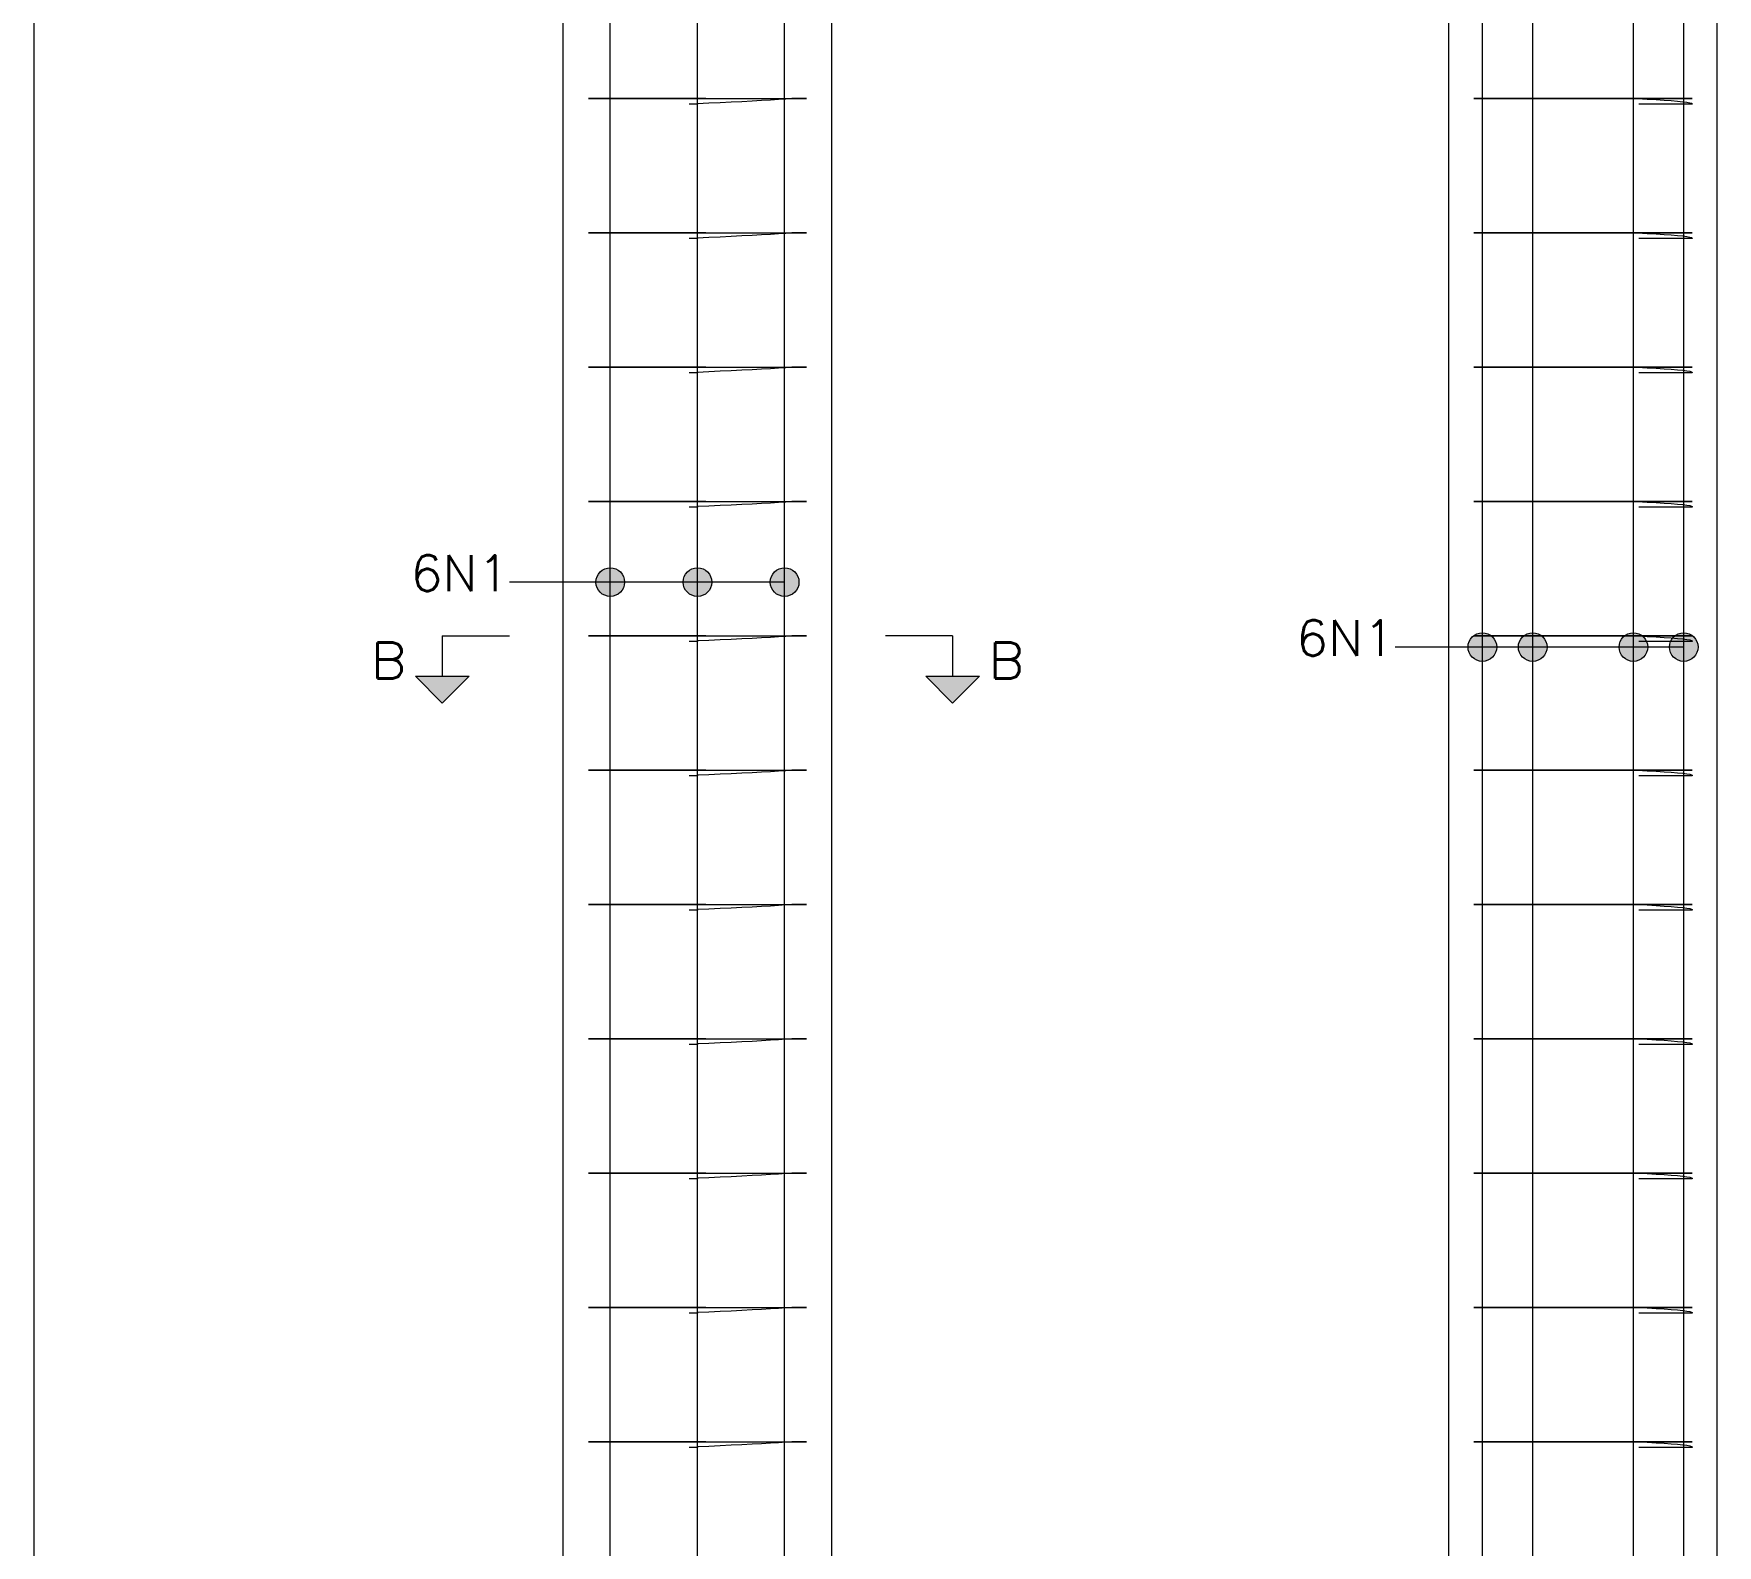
# Model space of a CAD drawing. Header units: metres. Extents: x 0 to 84, y 0 to 59.4.
# Drawn here: x 42.71 to 52.12, y 33.1 to 41.55 of the extents above; entities that cross this region are included whole.
import ezdxf
from ezdxf.enums import TextEntityAlignment as Align

# ---------------------------------------------------------------- set-up
doc = ezdxf.new("R2010")
doc.units = ezdxf.units.M
for name, color, linetype, lineweight in [('ARM_LONGITUDINAL_Ø12_5', 51, 'Continuous', 9), ('ARM_TRANSVERSAL_Ø6_3', 32, 'Continuous', 9), ('CORTE_LINHAS_DA_TABELA_DE_DETALHE', 7, 'Continuous', 9), ('CORTE_PILAR_DE_CONCRETO', 1, 'Continuous', 9), ('CORTE_SEGMENTOS_DE_CORTE_DE_SECOES', 12, 'Continuous', 9), ('PILCP_ARM_LONG_LINHAS_DAS_ETIQUETAS_DAS_POSICOES_DE_ARMADURA_LONGITUDINAL', 106, 'Continuous', 9), ('PILCP_ARM_LONG_REFERENCIA', 106, 'Continuous', 9)]:
    doc.layers.add(name, color=color, linetype=linetype, lineweight=lineweight)
doc.styles.add('CYPETXT', font='', dxfattribs={"height": 0.2})
doc.styles.get('CYPETXT').set_extended_font_data('romans')

msp = doc.modelspace()

# ---------------------------------------------------------------- hatches: boundary and pattern name
at = {"layer": 'CORTE_SEGMENTOS_DE_CORTE_DE_SECOES'}
for points in [[(44.84484, 37.9584), (45.14484, 37.9584), (44.99484, 37.8084)], [(44.84484, 37.9584), (45.14484, 37.9584), (44.99484, 37.8084)], [(47.69484, 37.9584), (47.99484, 37.9584), (47.84484, 37.8084)], [(47.69484, 37.9584), (47.99484, 37.9584), (47.84484, 37.8084)]]:
    msp.add_hatch(color=256, dxfattribs=at).paths.add_polyline_path(points, flags=0)
at = {"layer": 'PILCP_ARM_LONG_LINHAS_DAS_ETIQUETAS_DAS_POSICOES_DE_ARMADURA_LONGITUDINAL'}
h = msp.add_hatch(color=256, dxfattribs=at)
edge = h.paths.add_edge_path(flags=0)
edge.add_arc((45.93291, 38.4834), 0.08, 0, 360)
h = msp.add_hatch(color=256, dxfattribs=at)
edge = h.paths.add_edge_path(flags=0)
edge.add_arc((46.41984, 38.4834), 0.08, 0, 360)
h = msp.add_hatch(color=256, dxfattribs=at)
edge = h.paths.add_edge_path(flags=0)
edge.add_arc((46.90676, 38.4834), 0.08, 0, 360)
h = msp.add_hatch(color=256, dxfattribs=at)
edge = h.paths.add_edge_path(flags=0)
edge.add_arc((50.80309, 38.1209), 0.08, 0, 360)
h = msp.add_hatch(color=256, dxfattribs=at)
edge = h.paths.add_edge_path(flags=0)
edge.add_arc((51.08421, 38.1209), 0.08, 0, 360)
h = msp.add_hatch(color=256, dxfattribs=at)
edge = h.paths.add_edge_path(flags=0)
edge.add_arc((51.64646, 38.1209), 0.08, 0, 360)
h = msp.add_hatch(color=256, dxfattribs=at)
edge = h.paths.add_edge_path(flags=0)
edge.add_arc((51.92759, 38.1209), 0.08, 0, 360)

# ---------------------------------------------------------------- linework, layer by layer
at = {"layer": 'ARM_LONGITUDINAL_Ø12_5'}
for points in [[(45.93291, 28.1834), (45.93291, 48.0584)], [(45.93291, 28.1834), (45.93291, 48.0584)], [(46.41984, 28.1834), (46.41984, 48.0584)], [(46.41984, 28.1834), (46.41984, 48.0584)], [(46.90676, 28.1834), (46.90676, 48.0584)], [(46.90676, 28.1834), (46.90676, 48.0584)], [(50.80309, 28.1834), (50.80309, 48.0584)], [(51.08421, 28.1834), (51.08421, 48.0584)], [(51.08421, 28.1834), (51.08421, 48.0584)], [(51.64646, 28.1834), (51.64646, 48.0584)], [(51.64646, 28.1834), (51.64646, 48.0584)], [(51.92759, 28.1834), (51.92759, 48.0584)]]:
    msp.add_lwpolyline(points, dxfattribs=at)
at = {"layer": 'ARM_TRANSVERSAL_Ø6_3'}
for points in [[(46.46684, 41.1834), (46.46566, 41.1834), (46.46218, 41.1834), (46.45658, 41.1834), (46.44914, 41.1834), (46.44023, 41.1834), (46.43029, 41.1834), (46.41984, 41.1834), (46.35615, 41.1834), (46.29317, 41.1834), (46.23157, 41.1834), (46.17203, 41.1834), (46.11521, 41.1834), (46.06173, 41.1834), (46.01217, 41.1834), (45.96708, 41.1834), (45.92694, 41.1834), (45.89221, 41.1834), (45.86326, 41.1834), (45.8404, 41.1834), (45.8239, 41.1834), (45.81392, 41.1834), (45.81059, 41.1834), (45.81392, 41.1834), (45.8239, 41.1834), (45.8404, 41.1834), (45.86326, 41.1834), (45.89221, 41.1834), (45.92694, 41.1834), (45.96708, 41.1834), (46.01217, 41.1834), (46.06173, 41.1834), (46.11521, 41.1834), (46.17203, 41.1834), (46.23157, 41.1834), (46.29317, 41.1834), (46.35615, 41.1834), (46.41984, 41.1834), (46.48352, 41.1834), (46.54651, 41.1834), (46.6081, 41.1834), (46.66764, 41.1834), (46.72446, 41.1834), (46.77794, 41.1834), (46.8275, 41.1834), (46.8726, 41.1834), (46.91273, 41.1834), (46.94746, 41.1834), (46.97641, 41.1834), (46.99927, 41.1834), (47.01577, 41.1834), (47.02575, 41.1834), (47.02909, 41.1834), (47.02575, 41.1834), (47.01577, 41.1834), (46.99927, 41.1834), (46.97641, 41.1834), (46.94746, 41.1834), (46.91273, 41.18053), (46.8726, 41.17767), (46.8275, 41.17481), (46.77794, 41.17194), (46.72446, 41.16908), (46.66764, 41.16622), (46.6081, 41.16335), (46.54651, 41.16049), (46.48352, 41.15763), (46.41984, 41.15476), (46.41984, 41.1519), (46.40938, 41.1519), (46.39944, 41.1519), (46.39053, 41.1519), (46.38309, 41.1519), (46.37749, 41.1519), (46.37401, 41.1519), (46.37284, 41.1519)], [(51.67759, 41.1834), (51.92759, 41.1834), (51.93804, 41.1834), (51.94798, 41.1834), (51.95689, 41.1834), (51.96433, 41.1834), (51.96993, 41.1834), (51.97341, 41.1834), (51.97459, 41.1834), (51.97125, 41.1834), (51.96127, 41.1834), (51.94477, 41.1834), (51.92191, 41.1834), (51.89296, 41.1834), (51.85823, 41.1834), (51.8181, 41.1834), (51.773, 41.1834), (51.72344, 41.1834), (51.66996, 41.1834), (51.61314, 41.1834), (51.5536, 41.1834), (51.49201, 41.1834), (51.42902, 41.1834), (51.36534, 41.1834), (51.30165, 41.1834), (51.23867, 41.1834), (51.17707, 41.1834), (51.11753, 41.1834), (51.06071, 41.1834), (51.00723, 41.1834), (50.95767, 41.1834), (50.91258, 41.1834), (50.87244, 41.1834), (50.83771, 41.1834), (50.80876, 41.1834), (50.7859, 41.1834), (50.7694, 41.1834), (50.75942, 41.1834), (50.75609, 41.1834), (50.75942, 41.1834), (50.7694, 41.1834), (50.7859, 41.1834), (50.80876, 41.1834), (50.83771, 41.1834), (50.87244, 41.1834), (50.91258, 41.1834), (50.95767, 41.1834), (51.00723, 41.1834), (51.06071, 41.1834), (51.11753, 41.1834), (51.17707, 41.1834), (51.23867, 41.1834), (51.30165, 41.1834), (51.36534, 41.1834), (51.42902, 41.1834), (51.49201, 41.1834), (51.5536, 41.1834), (51.61314, 41.1834), (51.66996, 41.1834), (51.72344, 41.18053), (51.773, 41.17767), (51.8181, 41.17481), (51.85823, 41.17194), (51.89296, 41.16908), (51.92191, 41.16622), (51.94477, 41.16335), (51.96127, 41.16049), (51.97125, 41.15763), (51.97459, 41.15476), (51.97459, 41.1519), (51.97341, 41.1519), (51.96993, 41.1519), (51.96433, 41.1519), (51.95689, 41.1519), (51.94798, 41.1519), (51.93804, 41.1519), (51.92759, 41.1519), (51.67759, 41.1519)], [(46.46684, 40.4334), (46.46566, 40.4334), (46.46218, 40.4334), (46.45658, 40.4334), (46.44914, 40.4334), (46.44023, 40.4334), (46.43029, 40.4334), (46.41984, 40.4334), (46.35615, 40.4334), (46.29317, 40.4334), (46.23157, 40.4334), (46.17203, 40.4334), (46.11521, 40.4334), (46.06173, 40.4334), (46.01217, 40.4334), (45.96708, 40.4334), (45.92694, 40.4334), (45.89221, 40.4334), (45.86326, 40.4334), (45.8404, 40.4334), (45.8239, 40.4334), (45.81392, 40.4334), (45.81059, 40.4334), (45.81392, 40.4334), (45.8239, 40.4334), (45.8404, 40.4334), (45.86326, 40.4334), (45.89221, 40.4334), (45.92694, 40.4334), (45.96708, 40.4334), (46.01217, 40.4334), (46.06173, 40.4334), (46.11521, 40.4334), (46.17203, 40.4334), (46.23157, 40.4334), (46.29317, 40.4334), (46.35615, 40.4334), (46.41984, 40.4334), (46.48352, 40.4334), (46.54651, 40.4334), (46.6081, 40.4334), (46.66764, 40.4334), (46.72446, 40.4334), (46.77794, 40.4334), (46.8275, 40.4334), (46.8726, 40.4334), (46.91273, 40.4334), (46.94746, 40.4334), (46.97641, 40.4334), (46.99927, 40.4334), (47.01577, 40.4334), (47.02575, 40.4334), (47.02909, 40.4334), (47.02575, 40.4334), (47.01577, 40.4334), (46.99927, 40.4334), (46.97641, 40.4334), (46.94746, 40.4334), (46.91273, 40.43053), (46.8726, 40.42767), (46.8275, 40.42481), (46.77794, 40.42194), (46.72446, 40.41908), (46.66764, 40.41622), (46.6081, 40.41335), (46.54651, 40.41049), (46.48352, 40.40763), (46.41984, 40.40476), (46.41984, 40.4019), (46.40938, 40.4019), (46.39944, 40.4019), (46.39053, 40.4019), (46.38309, 40.4019), (46.37749, 40.4019), (46.37401, 40.4019), (46.37284, 40.4019)], [(51.67759, 40.4334), (51.92759, 40.4334), (51.93804, 40.4334), (51.94798, 40.4334), (51.95689, 40.4334), (51.96433, 40.4334), (51.96993, 40.4334), (51.97341, 40.4334), (51.97459, 40.4334), (51.97125, 40.4334), (51.96127, 40.4334), (51.94477, 40.4334), (51.92191, 40.4334), (51.89296, 40.4334), (51.85823, 40.4334), (51.8181, 40.4334), (51.773, 40.4334), (51.72344, 40.4334), (51.66996, 40.4334), (51.61314, 40.4334), (51.5536, 40.4334), (51.49201, 40.4334), (51.42902, 40.4334), (51.36534, 40.4334), (51.30165, 40.4334), (51.23867, 40.4334), (51.17707, 40.4334), (51.11753, 40.4334), (51.06071, 40.4334), (51.00723, 40.4334), (50.95767, 40.4334), (50.91258, 40.4334), (50.87244, 40.4334), (50.83771, 40.4334), (50.80876, 40.4334), (50.7859, 40.4334), (50.7694, 40.4334), (50.75942, 40.4334), (50.75609, 40.4334), (50.75942, 40.4334), (50.7694, 40.4334), (50.7859, 40.4334), (50.80876, 40.4334), (50.83771, 40.4334), (50.87244, 40.4334), (50.91258, 40.4334), (50.95767, 40.4334), (51.00723, 40.4334), (51.06071, 40.4334), (51.11753, 40.4334), (51.17707, 40.4334), (51.23867, 40.4334), (51.30165, 40.4334), (51.36534, 40.4334), (51.42902, 40.4334), (51.49201, 40.4334), (51.5536, 40.4334), (51.61314, 40.4334), (51.66996, 40.4334), (51.72344, 40.43053), (51.773, 40.42767), (51.8181, 40.42481), (51.85823, 40.42194), (51.89296, 40.41908), (51.92191, 40.41622), (51.94477, 40.41335), (51.96127, 40.41049), (51.97125, 40.40763), (51.97459, 40.40476), (51.97459, 40.4019), (51.97341, 40.4019), (51.96993, 40.4019), (51.96433, 40.4019), (51.95689, 40.4019), (51.94798, 40.4019), (51.93804, 40.4019), (51.92759, 40.4019), (51.67759, 40.4019)], [(46.46684, 39.6834), (46.46566, 39.6834), (46.46218, 39.6834), (46.45658, 39.6834), (46.44914, 39.6834), (46.44023, 39.6834), (46.43029, 39.6834), (46.41984, 39.6834), (46.35615, 39.6834), (46.29317, 39.6834), (46.23157, 39.6834), (46.17203, 39.6834), (46.11521, 39.6834), (46.06173, 39.6834), (46.01217, 39.6834), (45.96708, 39.6834), (45.92694, 39.6834), (45.89221, 39.6834), (45.86326, 39.6834), (45.8404, 39.6834), (45.8239, 39.6834), (45.81392, 39.6834), (45.81059, 39.6834), (45.81392, 39.6834), (45.8239, 39.6834), (45.8404, 39.6834), (45.86326, 39.6834), (45.89221, 39.6834), (45.92694, 39.6834), (45.96708, 39.6834), (46.01217, 39.6834), (46.06173, 39.6834), (46.11521, 39.6834), (46.17203, 39.6834), (46.23157, 39.6834), (46.29317, 39.6834), (46.35615, 39.6834), (46.41984, 39.6834), (46.48352, 39.6834), (46.54651, 39.6834), (46.6081, 39.6834), (46.66764, 39.6834), (46.72446, 39.6834), (46.77794, 39.6834), (46.8275, 39.6834), (46.8726, 39.6834), (46.91273, 39.6834), (46.94746, 39.6834), (46.97641, 39.6834), (46.99927, 39.6834), (47.01577, 39.6834), (47.02575, 39.6834), (47.02909, 39.6834), (47.02575, 39.6834), (47.01577, 39.6834), (46.99927, 39.6834), (46.97641, 39.6834), (46.94746, 39.6834), (46.91273, 39.68053), (46.8726, 39.67767), (46.8275, 39.67481), (46.77794, 39.67194), (46.72446, 39.66908), (46.66764, 39.66622), (46.6081, 39.66335), (46.54651, 39.66049), (46.48352, 39.65763), (46.41984, 39.65476), (46.41984, 39.6519), (46.40938, 39.6519), (46.39944, 39.6519), (46.39053, 39.6519), (46.38309, 39.6519), (46.37749, 39.6519), (46.37401, 39.6519), (46.37284, 39.6519)], [(51.67759, 39.6834), (51.92759, 39.6834), (51.93804, 39.6834), (51.94798, 39.6834), (51.95689, 39.6834), (51.96433, 39.6834), (51.96993, 39.6834), (51.97341, 39.6834), (51.97459, 39.6834), (51.97125, 39.6834), (51.96127, 39.6834), (51.94477, 39.6834), (51.92191, 39.6834), (51.89296, 39.6834), (51.85823, 39.6834), (51.8181, 39.6834), (51.773, 39.6834), (51.72344, 39.6834), (51.66996, 39.6834), (51.61314, 39.6834), (51.5536, 39.6834), (51.49201, 39.6834), (51.42902, 39.6834), (51.36534, 39.6834), (51.30165, 39.6834), (51.23867, 39.6834), (51.17707, 39.6834), (51.11753, 39.6834), (51.06071, 39.6834), (51.00723, 39.6834), (50.95767, 39.6834), (50.91258, 39.6834), (50.87244, 39.6834), (50.83771, 39.6834), (50.80876, 39.6834), (50.7859, 39.6834), (50.7694, 39.6834), (50.75942, 39.6834), (50.75609, 39.6834), (50.75942, 39.6834), (50.7694, 39.6834), (50.7859, 39.6834), (50.80876, 39.6834), (50.83771, 39.6834), (50.87244, 39.6834), (50.91258, 39.6834), (50.95767, 39.6834), (51.00723, 39.6834), (51.06071, 39.6834), (51.11753, 39.6834), (51.17707, 39.6834), (51.23867, 39.6834), (51.30165, 39.6834), (51.36534, 39.6834), (51.42902, 39.6834), (51.49201, 39.6834), (51.5536, 39.6834), (51.61314, 39.6834), (51.66996, 39.6834), (51.72344, 39.68053), (51.773, 39.67767), (51.8181, 39.67481), (51.85823, 39.67194), (51.89296, 39.66908), (51.92191, 39.66622), (51.94477, 39.66335), (51.96127, 39.66049), (51.97125, 39.65763), (51.97459, 39.65476), (51.97459, 39.6519), (51.97341, 39.6519), (51.96993, 39.6519), (51.96433, 39.6519), (51.95689, 39.6519), (51.94798, 39.6519), (51.93804, 39.6519), (51.92759, 39.6519), (51.67759, 39.6519)], [(46.46684, 38.9334), (46.46566, 38.9334), (46.46218, 38.9334), (46.45658, 38.9334), (46.44914, 38.9334), (46.44023, 38.9334), (46.43029, 38.9334), (46.41984, 38.9334), (46.35615, 38.9334), (46.29317, 38.9334), (46.23157, 38.9334), (46.17203, 38.9334), (46.11521, 38.9334), (46.06173, 38.9334), (46.01217, 38.9334), (45.96708, 38.9334), (45.92694, 38.9334), (45.89221, 38.9334), (45.86326, 38.9334), (45.8404, 38.9334), (45.8239, 38.9334), (45.81392, 38.9334), (45.81059, 38.9334), (45.81392, 38.9334), (45.8239, 38.9334), (45.8404, 38.9334), (45.86326, 38.9334), (45.89221, 38.9334), (45.92694, 38.9334), (45.96708, 38.9334), (46.01217, 38.9334), (46.06173, 38.9334), (46.11521, 38.9334), (46.17203, 38.9334), (46.23157, 38.9334), (46.29317, 38.9334), (46.35615, 38.9334), (46.41984, 38.9334), (46.48352, 38.9334), (46.54651, 38.9334), (46.6081, 38.9334), (46.66764, 38.9334), (46.72446, 38.9334), (46.77794, 38.9334), (46.8275, 38.9334), (46.8726, 38.9334), (46.91273, 38.9334), (46.94746, 38.9334), (46.97641, 38.9334), (46.99927, 38.9334), (47.01577, 38.9334), (47.02575, 38.9334), (47.02909, 38.9334), (47.02575, 38.9334), (47.01577, 38.9334), (46.99927, 38.9334), (46.97641, 38.9334), (46.94746, 38.9334), (46.91273, 38.93053), (46.8726, 38.92767), (46.8275, 38.92481), (46.77794, 38.92194), (46.72446, 38.91908), (46.66764, 38.91622), (46.6081, 38.91335), (46.54651, 38.91049), (46.48352, 38.90763), (46.41984, 38.90476), (46.41984, 38.9019), (46.40938, 38.9019), (46.39944, 38.9019), (46.39053, 38.9019), (46.38309, 38.9019), (46.37749, 38.9019), (46.37401, 38.9019), (46.37284, 38.9019)], [(51.67759, 38.9334), (51.92759, 38.9334), (51.93804, 38.9334), (51.94798, 38.9334), (51.95689, 38.9334), (51.96433, 38.9334), (51.96993, 38.9334), (51.97341, 38.9334), (51.97459, 38.9334), (51.97125, 38.9334), (51.96127, 38.9334), (51.94477, 38.9334), (51.92191, 38.9334), (51.89296, 38.9334), (51.85823, 38.9334), (51.8181, 38.9334), (51.773, 38.9334), (51.72344, 38.9334), (51.66996, 38.9334), (51.61314, 38.9334), (51.5536, 38.9334), (51.49201, 38.9334), (51.42902, 38.9334), (51.36534, 38.9334), (51.30165, 38.9334), (51.23867, 38.9334), (51.17707, 38.9334), (51.11753, 38.9334), (51.06071, 38.9334), (51.00723, 38.9334), (50.95767, 38.9334), (50.91258, 38.9334), (50.87244, 38.9334), (50.83771, 38.9334), (50.80876, 38.9334), (50.7859, 38.9334), (50.7694, 38.9334), (50.75942, 38.9334), (50.75609, 38.9334), (50.75942, 38.9334), (50.7694, 38.9334), (50.7859, 38.9334), (50.80876, 38.9334), (50.83771, 38.9334), (50.87244, 38.9334), (50.91258, 38.9334), (50.95767, 38.9334), (51.00723, 38.9334), (51.06071, 38.9334), (51.11753, 38.9334), (51.17707, 38.9334), (51.23867, 38.9334), (51.30165, 38.9334), (51.36534, 38.9334), (51.42902, 38.9334), (51.49201, 38.9334), (51.5536, 38.9334), (51.61314, 38.9334), (51.66996, 38.9334), (51.72344, 38.93053), (51.773, 38.92767), (51.8181, 38.92481), (51.85823, 38.92194), (51.89296, 38.91908), (51.92191, 38.91622), (51.94477, 38.91335), (51.96127, 38.91049), (51.97125, 38.90763), (51.97459, 38.90476), (51.97459, 38.9019), (51.97341, 38.9019), (51.96993, 38.9019), (51.96433, 38.9019), (51.95689, 38.9019), (51.94798, 38.9019), (51.93804, 38.9019), (51.92759, 38.9019), (51.67759, 38.9019)], [(46.46684, 38.1834), (46.46566, 38.1834), (46.46218, 38.1834), (46.45658, 38.1834), (46.44914, 38.1834), (46.44023, 38.1834), (46.43029, 38.1834), (46.41984, 38.1834), (46.35615, 38.1834), (46.29317, 38.1834), (46.23157, 38.1834), (46.17203, 38.1834), (46.11521, 38.1834), (46.06173, 38.1834), (46.01217, 38.1834), (45.96708, 38.1834), (45.92694, 38.1834), (45.89221, 38.1834), (45.86326, 38.1834), (45.8404, 38.1834), (45.8239, 38.1834), (45.81392, 38.1834), (45.81059, 38.1834), (45.81392, 38.1834), (45.8239, 38.1834), (45.8404, 38.1834), (45.86326, 38.1834), (45.89221, 38.1834), (45.92694, 38.1834), (45.96708, 38.1834), (46.01217, 38.1834), (46.06173, 38.1834), (46.11521, 38.1834), (46.17203, 38.1834), (46.23157, 38.1834), (46.29317, 38.1834), (46.35615, 38.1834), (46.41984, 38.1834), (46.48352, 38.1834), (46.54651, 38.1834), (46.6081, 38.1834), (46.66764, 38.1834), (46.72446, 38.1834), (46.77794, 38.1834), (46.8275, 38.1834), (46.8726, 38.1834), (46.91273, 38.1834), (46.94746, 38.1834), (46.97641, 38.1834), (46.99927, 38.1834), (47.01577, 38.1834), (47.02575, 38.1834), (47.02909, 38.1834), (47.02575, 38.1834), (47.01577, 38.1834), (46.99927, 38.1834), (46.97641, 38.1834), (46.94746, 38.1834), (46.91273, 38.18053), (46.8726, 38.17767), (46.8275, 38.17481), (46.77794, 38.17194), (46.72446, 38.16908), (46.66764, 38.16622), (46.6081, 38.16335), (46.54651, 38.16049), (46.48352, 38.15763), (46.41984, 38.15476), (46.41984, 38.1519), (46.40938, 38.1519), (46.39944, 38.1519), (46.39053, 38.1519), (46.38309, 38.1519), (46.37749, 38.1519), (46.37401, 38.1519), (46.37284, 38.1519)], [(51.67759, 38.1834), (51.92759, 38.1834), (51.93804, 38.1834), (51.94798, 38.1834), (51.95689, 38.1834), (51.96433, 38.1834), (51.96993, 38.1834), (51.97341, 38.1834), (51.97459, 38.1834), (51.97125, 38.1834), (51.96127, 38.1834), (51.94477, 38.1834), (51.92191, 38.1834), (51.89296, 38.1834), (51.85823, 38.1834), (51.8181, 38.1834), (51.773, 38.1834), (51.72344, 38.1834), (51.66996, 38.1834), (51.61314, 38.1834), (51.5536, 38.1834), (51.49201, 38.1834), (51.42902, 38.1834), (51.36534, 38.1834), (51.30165, 38.1834), (51.23867, 38.1834), (51.17707, 38.1834), (51.11753, 38.1834), (51.06071, 38.1834), (51.00723, 38.1834), (50.95767, 38.1834), (50.91258, 38.1834), (50.87244, 38.1834), (50.83771, 38.1834), (50.80876, 38.1834), (50.7859, 38.1834), (50.7694, 38.1834), (50.75942, 38.1834), (50.75609, 38.1834), (50.75942, 38.1834), (50.7694, 38.1834), (50.7859, 38.1834), (50.80876, 38.1834), (50.83771, 38.1834), (50.87244, 38.1834), (50.91258, 38.1834), (50.95767, 38.1834), (51.00723, 38.1834), (51.06071, 38.1834), (51.11753, 38.1834), (51.17707, 38.1834), (51.23867, 38.1834), (51.30165, 38.1834), (51.36534, 38.1834), (51.42902, 38.1834), (51.49201, 38.1834), (51.5536, 38.1834), (51.61314, 38.1834), (51.66996, 38.1834), (51.72344, 38.18053), (51.773, 38.17767), (51.8181, 38.17481), (51.85823, 38.17194), (51.89296, 38.16908), (51.92191, 38.16622), (51.94477, 38.16335), (51.96127, 38.16049), (51.97125, 38.15763), (51.97459, 38.15476), (51.97459, 38.1519), (51.97341, 38.1519), (51.96993, 38.1519), (51.96433, 38.1519), (51.95689, 38.1519), (51.94798, 38.1519), (51.93804, 38.1519), (51.92759, 38.1519), (51.67759, 38.1519)], [(46.46684, 37.4334), (46.46566, 37.4334), (46.46218, 37.4334), (46.45658, 37.4334), (46.44914, 37.4334), (46.44023, 37.4334), (46.43029, 37.4334), (46.41984, 37.4334), (46.35615, 37.4334), (46.29317, 37.4334), (46.23157, 37.4334), (46.17203, 37.4334), (46.11521, 37.4334), (46.06173, 37.4334), (46.01217, 37.4334), (45.96708, 37.4334), (45.92694, 37.4334), (45.89221, 37.4334), (45.86326, 37.4334), (45.8404, 37.4334), (45.8239, 37.4334), (45.81392, 37.4334), (45.81059, 37.4334), (45.81392, 37.4334), (45.8239, 37.4334), (45.8404, 37.4334), (45.86326, 37.4334), (45.89221, 37.4334), (45.92694, 37.4334), (45.96708, 37.4334), (46.01217, 37.4334), (46.06173, 37.4334), (46.11521, 37.4334), (46.17203, 37.4334), (46.23157, 37.4334), (46.29317, 37.4334), (46.35615, 37.4334), (46.41984, 37.4334), (46.48352, 37.4334), (46.54651, 37.4334), (46.6081, 37.4334), (46.66764, 37.4334), (46.72446, 37.4334), (46.77794, 37.4334), (46.8275, 37.4334), (46.8726, 37.4334), (46.91273, 37.4334), (46.94746, 37.4334), (46.97641, 37.4334), (46.99927, 37.4334), (47.01577, 37.4334), (47.02575, 37.4334), (47.02909, 37.4334), (47.02575, 37.4334), (47.01577, 37.4334), (46.99927, 37.4334), (46.97641, 37.4334), (46.94746, 37.4334), (46.91273, 37.43053), (46.8726, 37.42767), (46.8275, 37.42481), (46.77794, 37.42194), (46.72446, 37.41908), (46.66764, 37.41622), (46.6081, 37.41335), (46.54651, 37.41049), (46.48352, 37.40763), (46.41984, 37.40476), (46.41984, 37.4019), (46.40938, 37.4019), (46.39944, 37.4019), (46.39053, 37.4019), (46.38309, 37.4019), (46.37749, 37.4019), (46.37401, 37.4019), (46.37284, 37.4019)], [(51.67759, 37.4334), (51.92759, 37.4334), (51.93804, 37.4334), (51.94798, 37.4334), (51.95689, 37.4334), (51.96433, 37.4334), (51.96993, 37.4334), (51.97341, 37.4334), (51.97459, 37.4334), (51.97125, 37.4334), (51.96127, 37.4334), (51.94477, 37.4334), (51.92191, 37.4334), (51.89296, 37.4334), (51.85823, 37.4334), (51.8181, 37.4334), (51.773, 37.4334), (51.72344, 37.4334), (51.66996, 37.4334), (51.61314, 37.4334), (51.5536, 37.4334), (51.49201, 37.4334), (51.42902, 37.4334), (51.36534, 37.4334), (51.30165, 37.4334), (51.23867, 37.4334), (51.17707, 37.4334), (51.11753, 37.4334), (51.06071, 37.4334), (51.00723, 37.4334), (50.95767, 37.4334), (50.91258, 37.4334), (50.87244, 37.4334), (50.83771, 37.4334), (50.80876, 37.4334), (50.7859, 37.4334), (50.7694, 37.4334), (50.75942, 37.4334), (50.75609, 37.4334), (50.75942, 37.4334), (50.7694, 37.4334), (50.7859, 37.4334), (50.80876, 37.4334), (50.83771, 37.4334), (50.87244, 37.4334), (50.91258, 37.4334), (50.95767, 37.4334), (51.00723, 37.4334), (51.06071, 37.4334), (51.11753, 37.4334), (51.17707, 37.4334), (51.23867, 37.4334), (51.30165, 37.4334), (51.36534, 37.4334), (51.42902, 37.4334), (51.49201, 37.4334), (51.5536, 37.4334), (51.61314, 37.4334), (51.66996, 37.4334), (51.72344, 37.43053), (51.773, 37.42767), (51.8181, 37.42481), (51.85823, 37.42194), (51.89296, 37.41908), (51.92191, 37.41622), (51.94477, 37.41335), (51.96127, 37.41049), (51.97125, 37.40763), (51.97459, 37.40476), (51.97459, 37.4019), (51.97341, 37.4019), (51.96993, 37.4019), (51.96433, 37.4019), (51.95689, 37.4019), (51.94798, 37.4019), (51.93804, 37.4019), (51.92759, 37.4019), (51.67759, 37.4019)], [(46.46684, 36.6834), (46.46566, 36.6834), (46.46218, 36.6834), (46.45658, 36.6834), (46.44914, 36.6834), (46.44023, 36.6834), (46.43029, 36.6834), (46.41984, 36.6834), (46.35615, 36.6834), (46.29317, 36.6834), (46.23157, 36.6834), (46.17203, 36.6834), (46.11521, 36.6834), (46.06173, 36.6834), (46.01217, 36.6834), (45.96708, 36.6834), (45.92694, 36.6834), (45.89221, 36.6834), (45.86326, 36.6834), (45.8404, 36.6834), (45.8239, 36.6834), (45.81392, 36.6834), (45.81059, 36.6834), (45.81392, 36.6834), (45.8239, 36.6834), (45.8404, 36.6834), (45.86326, 36.6834), (45.89221, 36.6834), (45.92694, 36.6834), (45.96708, 36.6834), (46.01217, 36.6834), (46.06173, 36.6834), (46.11521, 36.6834), (46.17203, 36.6834), (46.23157, 36.6834), (46.29317, 36.6834), (46.35615, 36.6834), (46.41984, 36.6834), (46.48352, 36.6834), (46.54651, 36.6834), (46.6081, 36.6834), (46.66764, 36.6834), (46.72446, 36.6834), (46.77794, 36.6834), (46.8275, 36.6834), (46.8726, 36.6834), (46.91273, 36.6834), (46.94746, 36.6834), (46.97641, 36.6834), (46.99927, 36.6834), (47.01577, 36.6834), (47.02575, 36.6834), (47.02909, 36.6834), (47.02575, 36.6834), (47.01577, 36.6834), (46.99927, 36.6834), (46.97641, 36.6834), (46.94746, 36.6834), (46.91273, 36.68053), (46.8726, 36.67767), (46.8275, 36.67481), (46.77794, 36.67194), (46.72446, 36.66908), (46.66764, 36.66622), (46.6081, 36.66335), (46.54651, 36.66049), (46.48352, 36.65763), (46.41984, 36.65476), (46.41984, 36.6519), (46.40938, 36.6519), (46.39944, 36.6519), (46.39053, 36.6519), (46.38309, 36.6519), (46.37749, 36.6519), (46.37401, 36.6519), (46.37284, 36.6519)], [(51.67759, 36.6834), (51.92759, 36.6834), (51.93804, 36.6834), (51.94798, 36.6834), (51.95689, 36.6834), (51.96433, 36.6834), (51.96993, 36.6834), (51.97341, 36.6834), (51.97459, 36.6834), (51.97125, 36.6834), (51.96127, 36.6834), (51.94477, 36.6834), (51.92191, 36.6834), (51.89296, 36.6834), (51.85823, 36.6834), (51.8181, 36.6834), (51.773, 36.6834), (51.72344, 36.6834), (51.66996, 36.6834), (51.61314, 36.6834), (51.5536, 36.6834), (51.49201, 36.6834), (51.42902, 36.6834), (51.36534, 36.6834), (51.30165, 36.6834), (51.23867, 36.6834), (51.17707, 36.6834), (51.11753, 36.6834), (51.06071, 36.6834), (51.00723, 36.6834), (50.95767, 36.6834), (50.91258, 36.6834), (50.87244, 36.6834), (50.83771, 36.6834), (50.80876, 36.6834), (50.7859, 36.6834), (50.7694, 36.6834), (50.75942, 36.6834), (50.75609, 36.6834), (50.75942, 36.6834), (50.7694, 36.6834), (50.7859, 36.6834), (50.80876, 36.6834), (50.83771, 36.6834), (50.87244, 36.6834), (50.91258, 36.6834), (50.95767, 36.6834), (51.00723, 36.6834), (51.06071, 36.6834), (51.11753, 36.6834), (51.17707, 36.6834), (51.23867, 36.6834), (51.30165, 36.6834), (51.36534, 36.6834), (51.42902, 36.6834), (51.49201, 36.6834), (51.5536, 36.6834), (51.61314, 36.6834), (51.66996, 36.6834), (51.72344, 36.68053), (51.773, 36.67767), (51.8181, 36.67481), (51.85823, 36.67194), (51.89296, 36.66908), (51.92191, 36.66622), (51.94477, 36.66335), (51.96127, 36.66049), (51.97125, 36.65763), (51.97459, 36.65476), (51.97459, 36.6519), (51.97341, 36.6519), (51.96993, 36.6519), (51.96433, 36.6519), (51.95689, 36.6519), (51.94798, 36.6519), (51.93804, 36.6519), (51.92759, 36.6519), (51.67759, 36.6519)], [(46.46684, 35.9334), (46.46566, 35.9334), (46.46218, 35.9334), (46.45658, 35.9334), (46.44914, 35.9334), (46.44023, 35.9334), (46.43029, 35.9334), (46.41984, 35.9334), (46.35615, 35.9334), (46.29317, 35.9334), (46.23157, 35.9334), (46.17203, 35.9334), (46.11521, 35.9334), (46.06173, 35.9334), (46.01217, 35.9334), (45.96708, 35.9334), (45.92694, 35.9334), (45.89221, 35.9334), (45.86326, 35.9334), (45.8404, 35.9334), (45.8239, 35.9334), (45.81392, 35.9334), (45.81059, 35.9334), (45.81392, 35.9334), (45.8239, 35.9334), (45.8404, 35.9334), (45.86326, 35.9334), (45.89221, 35.9334), (45.92694, 35.9334), (45.96708, 35.9334), (46.01217, 35.9334), (46.06173, 35.9334), (46.11521, 35.9334), (46.17203, 35.9334), (46.23157, 35.9334), (46.29317, 35.9334), (46.35615, 35.9334), (46.41984, 35.9334), (46.48352, 35.9334), (46.54651, 35.9334), (46.6081, 35.9334), (46.66764, 35.9334), (46.72446, 35.9334), (46.77794, 35.9334), (46.8275, 35.9334), (46.8726, 35.9334), (46.91273, 35.9334), (46.94746, 35.9334), (46.97641, 35.9334), (46.99927, 35.9334), (47.01577, 35.9334), (47.02575, 35.9334), (47.02909, 35.9334), (47.02575, 35.9334), (47.01577, 35.9334), (46.99927, 35.9334), (46.97641, 35.9334), (46.94746, 35.9334), (46.91273, 35.93053), (46.8726, 35.92767), (46.8275, 35.92481), (46.77794, 35.92194), (46.72446, 35.91908), (46.66764, 35.91622), (46.6081, 35.91335), (46.54651, 35.91049), (46.48352, 35.90763), (46.41984, 35.90476), (46.41984, 35.9019), (46.40938, 35.9019), (46.39944, 35.9019), (46.39053, 35.9019), (46.38309, 35.9019), (46.37749, 35.9019), (46.37401, 35.9019), (46.37284, 35.9019)], [(51.67759, 35.9334), (51.92759, 35.9334), (51.93804, 35.9334), (51.94798, 35.9334), (51.95689, 35.9334), (51.96433, 35.9334), (51.96993, 35.9334), (51.97341, 35.9334), (51.97459, 35.9334), (51.97125, 35.9334), (51.96127, 35.9334), (51.94477, 35.9334), (51.92191, 35.9334), (51.89296, 35.9334), (51.85823, 35.9334), (51.8181, 35.9334), (51.773, 35.9334), (51.72344, 35.9334), (51.66996, 35.9334), (51.61314, 35.9334), (51.5536, 35.9334), (51.49201, 35.9334), (51.42902, 35.9334), (51.36534, 35.9334), (51.30165, 35.9334), (51.23867, 35.9334), (51.17707, 35.9334), (51.11753, 35.9334), (51.06071, 35.9334), (51.00723, 35.9334), (50.95767, 35.9334), (50.91258, 35.9334), (50.87244, 35.9334), (50.83771, 35.9334), (50.80876, 35.9334), (50.7859, 35.9334), (50.7694, 35.9334), (50.75942, 35.9334), (50.75609, 35.9334), (50.75942, 35.9334), (50.7694, 35.9334), (50.7859, 35.9334), (50.80876, 35.9334), (50.83771, 35.9334), (50.87244, 35.9334), (50.91258, 35.9334), (50.95767, 35.9334), (51.00723, 35.9334), (51.06071, 35.9334), (51.11753, 35.9334), (51.17707, 35.9334), (51.23867, 35.9334), (51.30165, 35.9334), (51.36534, 35.9334), (51.42902, 35.9334), (51.49201, 35.9334), (51.5536, 35.9334), (51.61314, 35.9334), (51.66996, 35.9334), (51.72344, 35.93053), (51.773, 35.92767), (51.8181, 35.92481), (51.85823, 35.92194), (51.89296, 35.91908), (51.92191, 35.91622), (51.94477, 35.91335), (51.96127, 35.91049), (51.97125, 35.90763), (51.97459, 35.90476), (51.97459, 35.9019), (51.97341, 35.9019), (51.96993, 35.9019), (51.96433, 35.9019), (51.95689, 35.9019), (51.94798, 35.9019), (51.93804, 35.9019), (51.92759, 35.9019), (51.67759, 35.9019)], [(46.46684, 35.1834), (46.46566, 35.1834), (46.46218, 35.1834), (46.45658, 35.1834), (46.44914, 35.1834), (46.44023, 35.1834), (46.43029, 35.1834), (46.41984, 35.1834), (46.35615, 35.1834), (46.29317, 35.1834), (46.23157, 35.1834), (46.17203, 35.1834), (46.11521, 35.1834), (46.06173, 35.1834), (46.01217, 35.1834), (45.96708, 35.1834), (45.92694, 35.1834), (45.89221, 35.1834), (45.86326, 35.1834), (45.8404, 35.1834), (45.8239, 35.1834), (45.81392, 35.1834), (45.81059, 35.1834), (45.81392, 35.1834), (45.8239, 35.1834), (45.8404, 35.1834), (45.86326, 35.1834), (45.89221, 35.1834), (45.92694, 35.1834), (45.96708, 35.1834), (46.01217, 35.1834), (46.06173, 35.1834), (46.11521, 35.1834), (46.17203, 35.1834), (46.23157, 35.1834), (46.29317, 35.1834), (46.35615, 35.1834), (46.41984, 35.1834), (46.48352, 35.1834), (46.54651, 35.1834), (46.6081, 35.1834), (46.66764, 35.1834), (46.72446, 35.1834), (46.77794, 35.1834), (46.8275, 35.1834), (46.8726, 35.1834), (46.91273, 35.1834), (46.94746, 35.1834), (46.97641, 35.1834), (46.99927, 35.1834), (47.01577, 35.1834), (47.02575, 35.1834), (47.02909, 35.1834), (47.02575, 35.1834), (47.01577, 35.1834), (46.99927, 35.1834), (46.97641, 35.1834), (46.94746, 35.1834), (46.91273, 35.18053), (46.8726, 35.17767), (46.8275, 35.17481), (46.77794, 35.17194), (46.72446, 35.16908), (46.66764, 35.16622), (46.6081, 35.16335), (46.54651, 35.16049), (46.48352, 35.15763), (46.41984, 35.15476), (46.41984, 35.1519), (46.40938, 35.1519), (46.39944, 35.1519), (46.39053, 35.1519), (46.38309, 35.1519), (46.37749, 35.1519), (46.37401, 35.1519), (46.37284, 35.1519)], [(51.67759, 35.1834), (51.92759, 35.1834), (51.93804, 35.1834), (51.94798, 35.1834), (51.95689, 35.1834), (51.96433, 35.1834), (51.96993, 35.1834), (51.97341, 35.1834), (51.97459, 35.1834), (51.97125, 35.1834), (51.96127, 35.1834), (51.94477, 35.1834), (51.92191, 35.1834), (51.89296, 35.1834), (51.85823, 35.1834), (51.8181, 35.1834), (51.773, 35.1834), (51.72344, 35.1834), (51.66996, 35.1834), (51.61314, 35.1834), (51.5536, 35.1834), (51.49201, 35.1834), (51.42902, 35.1834), (51.36534, 35.1834), (51.30165, 35.1834), (51.23867, 35.1834), (51.17707, 35.1834), (51.11753, 35.1834), (51.06071, 35.1834), (51.00723, 35.1834), (50.95767, 35.1834), (50.91258, 35.1834), (50.87244, 35.1834), (50.83771, 35.1834), (50.80876, 35.1834), (50.7859, 35.1834), (50.7694, 35.1834), (50.75942, 35.1834), (50.75609, 35.1834), (50.75942, 35.1834), (50.7694, 35.1834), (50.7859, 35.1834), (50.80876, 35.1834), (50.83771, 35.1834), (50.87244, 35.1834), (50.91258, 35.1834), (50.95767, 35.1834), (51.00723, 35.1834), (51.06071, 35.1834), (51.11753, 35.1834), (51.17707, 35.1834), (51.23867, 35.1834), (51.30165, 35.1834), (51.36534, 35.1834), (51.42902, 35.1834), (51.49201, 35.1834), (51.5536, 35.1834), (51.61314, 35.1834), (51.66996, 35.1834), (51.72344, 35.18053), (51.773, 35.17767), (51.8181, 35.17481), (51.85823, 35.17194), (51.89296, 35.16908), (51.92191, 35.16622), (51.94477, 35.16335), (51.96127, 35.16049), (51.97125, 35.15763), (51.97459, 35.15476), (51.97459, 35.1519), (51.97341, 35.1519), (51.96993, 35.1519), (51.96433, 35.1519), (51.95689, 35.1519), (51.94798, 35.1519), (51.93804, 35.1519), (51.92759, 35.1519), (51.67759, 35.1519)], [(46.46684, 34.4334), (46.46566, 34.4334), (46.46218, 34.4334), (46.45658, 34.4334), (46.44914, 34.4334), (46.44023, 34.4334), (46.43029, 34.4334), (46.41984, 34.4334), (46.35615, 34.4334), (46.29317, 34.4334), (46.23157, 34.4334), (46.17203, 34.4334), (46.11521, 34.4334), (46.06173, 34.4334), (46.01217, 34.4334), (45.96708, 34.4334), (45.92694, 34.4334), (45.89221, 34.4334), (45.86326, 34.4334), (45.8404, 34.4334), (45.8239, 34.4334), (45.81392, 34.4334), (45.81059, 34.4334), (45.81392, 34.4334), (45.8239, 34.4334), (45.8404, 34.4334), (45.86326, 34.4334), (45.89221, 34.4334), (45.92694, 34.4334), (45.96708, 34.4334), (46.01217, 34.4334), (46.06173, 34.4334), (46.11521, 34.4334), (46.17203, 34.4334), (46.23157, 34.4334), (46.29317, 34.4334), (46.35615, 34.4334), (46.41984, 34.4334), (46.48352, 34.4334), (46.54651, 34.4334), (46.6081, 34.4334), (46.66764, 34.4334), (46.72446, 34.4334), (46.77794, 34.4334), (46.8275, 34.4334), (46.8726, 34.4334), (46.91273, 34.4334), (46.94746, 34.4334), (46.97641, 34.4334), (46.99927, 34.4334), (47.01577, 34.4334), (47.02575, 34.4334), (47.02909, 34.4334), (47.02575, 34.4334), (47.01577, 34.4334), (46.99927, 34.4334), (46.97641, 34.4334), (46.94746, 34.4334), (46.91273, 34.43053), (46.8726, 34.42767), (46.8275, 34.42481), (46.77794, 34.42194), (46.72446, 34.41908), (46.66764, 34.41622), (46.6081, 34.41335), (46.54651, 34.41049), (46.48352, 34.40763), (46.41984, 34.40476), (46.41984, 34.4019), (46.40938, 34.4019), (46.39944, 34.4019), (46.39053, 34.4019), (46.38309, 34.4019), (46.37749, 34.4019), (46.37401, 34.4019), (46.37284, 34.4019)], [(51.67759, 34.4334), (51.92759, 34.4334), (51.93804, 34.4334), (51.94798, 34.4334), (51.95689, 34.4334), (51.96433, 34.4334), (51.96993, 34.4334), (51.97341, 34.4334), (51.97459, 34.4334), (51.97125, 34.4334), (51.96127, 34.4334), (51.94477, 34.4334), (51.92191, 34.4334), (51.89296, 34.4334), (51.85823, 34.4334), (51.8181, 34.4334), (51.773, 34.4334), (51.72344, 34.4334), (51.66996, 34.4334), (51.61314, 34.4334), (51.5536, 34.4334), (51.49201, 34.4334), (51.42902, 34.4334), (51.36534, 34.4334), (51.30165, 34.4334), (51.23867, 34.4334), (51.17707, 34.4334), (51.11753, 34.4334), (51.06071, 34.4334), (51.00723, 34.4334), (50.95767, 34.4334), (50.91258, 34.4334), (50.87244, 34.4334), (50.83771, 34.4334), (50.80876, 34.4334), (50.7859, 34.4334), (50.7694, 34.4334), (50.75942, 34.4334), (50.75609, 34.4334), (50.75942, 34.4334), (50.7694, 34.4334), (50.7859, 34.4334), (50.80876, 34.4334), (50.83771, 34.4334), (50.87244, 34.4334), (50.91258, 34.4334), (50.95767, 34.4334), (51.00723, 34.4334), (51.06071, 34.4334), (51.11753, 34.4334), (51.17707, 34.4334), (51.23867, 34.4334), (51.30165, 34.4334), (51.36534, 34.4334), (51.42902, 34.4334), (51.49201, 34.4334), (51.5536, 34.4334), (51.61314, 34.4334), (51.66996, 34.4334), (51.72344, 34.43053), (51.773, 34.42767), (51.8181, 34.42481), (51.85823, 34.42194), (51.89296, 34.41908), (51.92191, 34.41622), (51.94477, 34.41335), (51.96127, 34.41049), (51.97125, 34.40763), (51.97459, 34.40476), (51.97459, 34.4019), (51.97341, 34.4019), (51.96993, 34.4019), (51.96433, 34.4019), (51.95689, 34.4019), (51.94798, 34.4019), (51.93804, 34.4019), (51.92759, 34.4019), (51.67759, 34.4019)], [(46.46684, 33.6834), (46.46566, 33.6834), (46.46218, 33.6834), (46.45658, 33.6834), (46.44914, 33.6834), (46.44023, 33.6834), (46.43029, 33.6834), (46.41984, 33.6834), (46.35615, 33.6834), (46.29317, 33.6834), (46.23157, 33.6834), (46.17203, 33.6834), (46.11521, 33.6834), (46.06173, 33.6834), (46.01217, 33.6834), (45.96708, 33.6834), (45.92694, 33.6834), (45.89221, 33.6834), (45.86326, 33.6834), (45.8404, 33.6834), (45.8239, 33.6834), (45.81392, 33.6834), (45.81059, 33.6834), (45.81392, 33.6834), (45.8239, 33.6834), (45.8404, 33.6834), (45.86326, 33.6834), (45.89221, 33.6834), (45.92694, 33.6834), (45.96708, 33.6834), (46.01217, 33.6834), (46.06173, 33.6834), (46.11521, 33.6834), (46.17203, 33.6834), (46.23157, 33.6834), (46.29317, 33.6834), (46.35615, 33.6834), (46.41984, 33.6834), (46.48352, 33.6834), (46.54651, 33.6834), (46.6081, 33.6834), (46.66764, 33.6834), (46.72446, 33.6834), (46.77794, 33.6834), (46.8275, 33.6834), (46.8726, 33.6834), (46.91273, 33.6834), (46.94746, 33.6834), (46.97641, 33.6834), (46.99927, 33.6834), (47.01577, 33.6834), (47.02575, 33.6834), (47.02909, 33.6834), (47.02575, 33.6834), (47.01577, 33.6834), (46.99927, 33.6834), (46.97641, 33.6834), (46.94746, 33.6834), (46.91273, 33.68053), (46.8726, 33.67767), (46.8275, 33.67481), (46.77794, 33.67194), (46.72446, 33.66908), (46.66764, 33.66622), (46.6081, 33.66335), (46.54651, 33.66049), (46.48352, 33.65763), (46.41984, 33.65476), (46.41984, 33.6519), (46.40938, 33.6519), (46.39944, 33.6519), (46.39053, 33.6519), (46.38309, 33.6519), (46.37749, 33.6519), (46.37401, 33.6519), (46.37284, 33.6519)], [(51.67759, 33.6834), (51.92759, 33.6834), (51.93804, 33.6834), (51.94798, 33.6834), (51.95689, 33.6834), (51.96433, 33.6834), (51.96993, 33.6834), (51.97341, 33.6834), (51.97459, 33.6834), (51.97125, 33.6834), (51.96127, 33.6834), (51.94477, 33.6834), (51.92191, 33.6834), (51.89296, 33.6834), (51.85823, 33.6834), (51.8181, 33.6834), (51.773, 33.6834), (51.72344, 33.6834), (51.66996, 33.6834), (51.61314, 33.6834), (51.5536, 33.6834), (51.49201, 33.6834), (51.42902, 33.6834), (51.36534, 33.6834), (51.30165, 33.6834), (51.23867, 33.6834), (51.17707, 33.6834), (51.11753, 33.6834), (51.06071, 33.6834), (51.00723, 33.6834), (50.95767, 33.6834), (50.91258, 33.6834), (50.87244, 33.6834), (50.83771, 33.6834), (50.80876, 33.6834), (50.7859, 33.6834), (50.7694, 33.6834), (50.75942, 33.6834), (50.75609, 33.6834), (50.75942, 33.6834), (50.7694, 33.6834), (50.7859, 33.6834), (50.80876, 33.6834), (50.83771, 33.6834), (50.87244, 33.6834), (50.91258, 33.6834), (50.95767, 33.6834), (51.00723, 33.6834), (51.06071, 33.6834), (51.11753, 33.6834), (51.17707, 33.6834), (51.23867, 33.6834), (51.30165, 33.6834), (51.36534, 33.6834), (51.42902, 33.6834), (51.49201, 33.6834), (51.5536, 33.6834), (51.61314, 33.6834), (51.66996, 33.6834), (51.72344, 33.68053), (51.773, 33.67767), (51.8181, 33.67481), (51.85823, 33.67194), (51.89296, 33.66908), (51.92191, 33.66622), (51.94477, 33.66335), (51.96127, 33.66049), (51.97125, 33.65763), (51.97459, 33.65476), (51.97459, 33.6519), (51.97341, 33.6519), (51.96993, 33.6519), (51.96433, 33.6519), (51.95689, 33.6519), (51.94798, 33.6519), (51.93804, 33.6519), (51.92759, 33.6519), (51.67759, 33.6519)]]:
    msp.add_lwpolyline(points, dxfattribs=at)
at = {"layer": 'CORTE_LINHAS_DA_TABELA_DE_DETALHE'}
msp.add_line((42.71284, 49.2834), (42.71284, 24.3934), dxfattribs=at)
at = {"layer": 'CORTE_PILAR_DE_CONCRETO'}
for p, q in [((45.66984, 28.1834), (45.66984, 48.1834)), ((47.16984, 28.1834), (47.16984, 48.1834)), ((50.61534, 28.1834), (50.61534, 48.1834)), ((52.11534, 28.1834), (52.11534, 48.1834))]:
    msp.add_line(p, q, dxfattribs=at)
at = {"layer": 'CORTE_SEGMENTOS_DE_CORTE_DE_SECOES'}
for p, q in [((44.99484, 38.1834), (45.36984, 38.1834)), ((44.99484, 38.1834), (44.99484, 37.9584)), ((44.99484, 38.1834), (45.36984, 38.1834)), ((44.99484, 38.1834), (44.99484, 37.9584)), ((47.84484, 38.1834), (47.46984, 38.1834)), ((47.84484, 38.1834), (47.46984, 38.1834)), ((47.84484, 38.1834), (47.84484, 37.9584)), ((47.84484, 38.1834), (47.84484, 37.9584))]:
    msp.add_line(p, q, dxfattribs=at)
for points in [[(44.84484, 37.9584), (45.14484, 37.9584), (44.99484, 37.8084)], [(44.84484, 37.9584), (45.14484, 37.9584), (44.99484, 37.8084)], [(47.69484, 37.9584), (47.99484, 37.9584), (47.84484, 37.8084)], [(47.69484, 37.9584), (47.99484, 37.9584), (47.84484, 37.8084)]]:
    msp.add_lwpolyline(points, close=True, dxfattribs=at)
at = {"layer": 'PILCP_ARM_LONG_LINHAS_DAS_ETIQUETAS_DAS_POSICOES_DE_ARMADURA_LONGITUDINAL'}
for points in [[(46.90676, 38.4834), (45.36984, 38.4834)], [(50.80309, 38.1209), (50.31534, 38.1209)], [(51.08421, 38.1209), (50.31534, 38.1209)], [(51.64646, 38.1209), (50.31534, 38.1209)], [(51.92759, 38.1209), (50.31534, 38.1209)]]:
    msp.add_lwpolyline(points, dxfattribs=at)
for centre in [(45.93291, 38.4834), (46.41984, 38.4834), (46.90676, 38.4834), (50.80309, 38.1209), (51.08421, 38.1209), (51.64646, 38.1209), (51.92759, 38.1209)]:
    msp.add_circle(centre, 0.08, dxfattribs=at)

# ---------------------------------------------------------------- texts
at = {"layer": 'CORTE_SEGMENTOS_DE_CORTE_DE_SECOES', "style": 'CYPETXT', "width": 0.838142}
for p, p2 in [((44.59384, 37.9459), (44.79484, 37.9459)), ((44.59384, 37.9459), (44.79484, 37.9459)), ((48.04484, 37.9459), (48.24584, 37.9459)), ((48.04484, 37.9459), (48.24584, 37.9459))]:
    msp.add_text('B', height=0.2, dxfattribs=at).set_placement(p, p2, align=Align.FIT)
at = {"layer": 'PILCP_ARM_LONG_REFERENCIA', "style": 'CYPETXT', "width": 0.924861}
for p, p2 in [((44.81784, 38.4334), (45.36984, 38.4334)), ((49.76334, 38.0709), (50.31534, 38.0709))]:
    msp.add_text('6N1', height=0.2, dxfattribs=at).set_placement(p, p2, align=Align.FIT)

doc.saveas('drawing.dxf')
